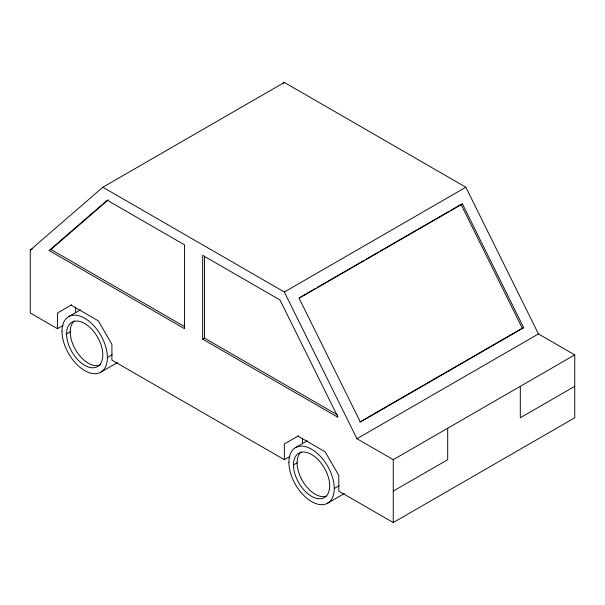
<?xml version="1.0" encoding="UTF-8"?>
<svg xmlns="http://www.w3.org/2000/svg" width="605" height="605" viewBox="0 0 605 605"><rect width="100%" height="100%" fill="white"/><g stroke="black" fill="none" stroke-linecap="round" stroke-linejoin="round"><path stroke-width="0.91" d="M62.996 325.513L57.475 328.696L30.25 312.982L30.25 250.107L102.85 187.232L284.35 82.446L465.85 187.232L538.45 333.937L574.75 354.893L574.75 417.768L393.25 522.554L338.8 491.116L338.8 475.401L325.188 451.822L297.962 436.107M49.134 250.53L107.214 200.232L184.525 244.866L184.525 328.696L49.134 250.53L50.949 249.479L108.318 199.794M282.928 83.679L284.35 82.446M30.25 250.107L32.685 248.7M71.677 304.776L57.475 312.982L57.475 328.696M68.66 316.627L80.495 309.798M66.588 333.96A25.614 14.785 60 0 1 93.752 331.532A25.614 14.785 60 0 1 93.752 367.757A25.614 14.785 60 0 1 66.588 333.96L70.218 331.865M107.388 357.517L112.122 354.78M100.74 372.204L117.317 362.637M202.675 339.178L338.066 417.344L279.986 299.982L202.675 255.348L202.675 339.178L204.49 338.127L337.439 414.886M102.85 187.232L284.35 292.018L465.85 187.232M299.309 297.781L300.942 296.843M302.576 295.898L315.644 288.351M317.277 287.413L363.832 260.536M365.465 259.59L378.533 252.043M380.167 251.098L448.774 211.493M450.407 210.548L460.208 204.891M462.447 203.93L299.097 298.235L360.353 422.033L523.703 327.721L462.447 203.93L461.025 204.414L522.289 328.212L523.703 327.721M298.552 435.766L284.35 443.964L284.35 459.687L289.871 456.495M295.535 447.617L307.37 440.78M359.756 422.048L522.289 328.212M293.463 464.942A25.614 14.785 60 0 1 320.627 462.515A25.614 14.785 60 0 1 320.627 498.739A25.614 14.785 60 0 1 293.463 464.942L297.093 462.848M284.35 292.018L356.95 438.723L538.45 333.937M334.262 488.5L338.997 485.77M356.95 438.723L393.25 459.679L574.75 354.893M327.615 503.186L344.192 493.62M393.25 491.116L447.7 459.687L447.7 428.249M574.75 386.33L520.3 417.768L520.3 386.33M50.949 249.479L184.707 326.708M71.087 305.124L98.312 320.839L111.925 344.419L111.925 360.134L284.35 459.687M393.25 459.679L393.25 522.554M302.5 438.111L302.5 443.654M204.49 256.18L204.49 338.127M75.625 307.121L75.625 312.672M100.453 364.86A25.614 14.785 60 0 1 75.867 350.295A25.614 14.785 60 0 1 74.256 321.036M326.602 496.138A25.614 14.785 60 0 1 302.402 480.703A25.614 14.785 60 0 1 301.131 452.018M62.012 331.321A32.088 18.528 60 0 0 96.044 373.656A32.088 18.528 60 0 0 96.044 328.281A32.088 18.528 60 0 0 62.012 331.321M288.887 462.303A32.088 18.528 60 0 0 322.919 504.638A32.088 18.528 60 0 0 322.919 459.263A32.088 18.528 60 0 0 288.887 462.303"/></g></svg>
